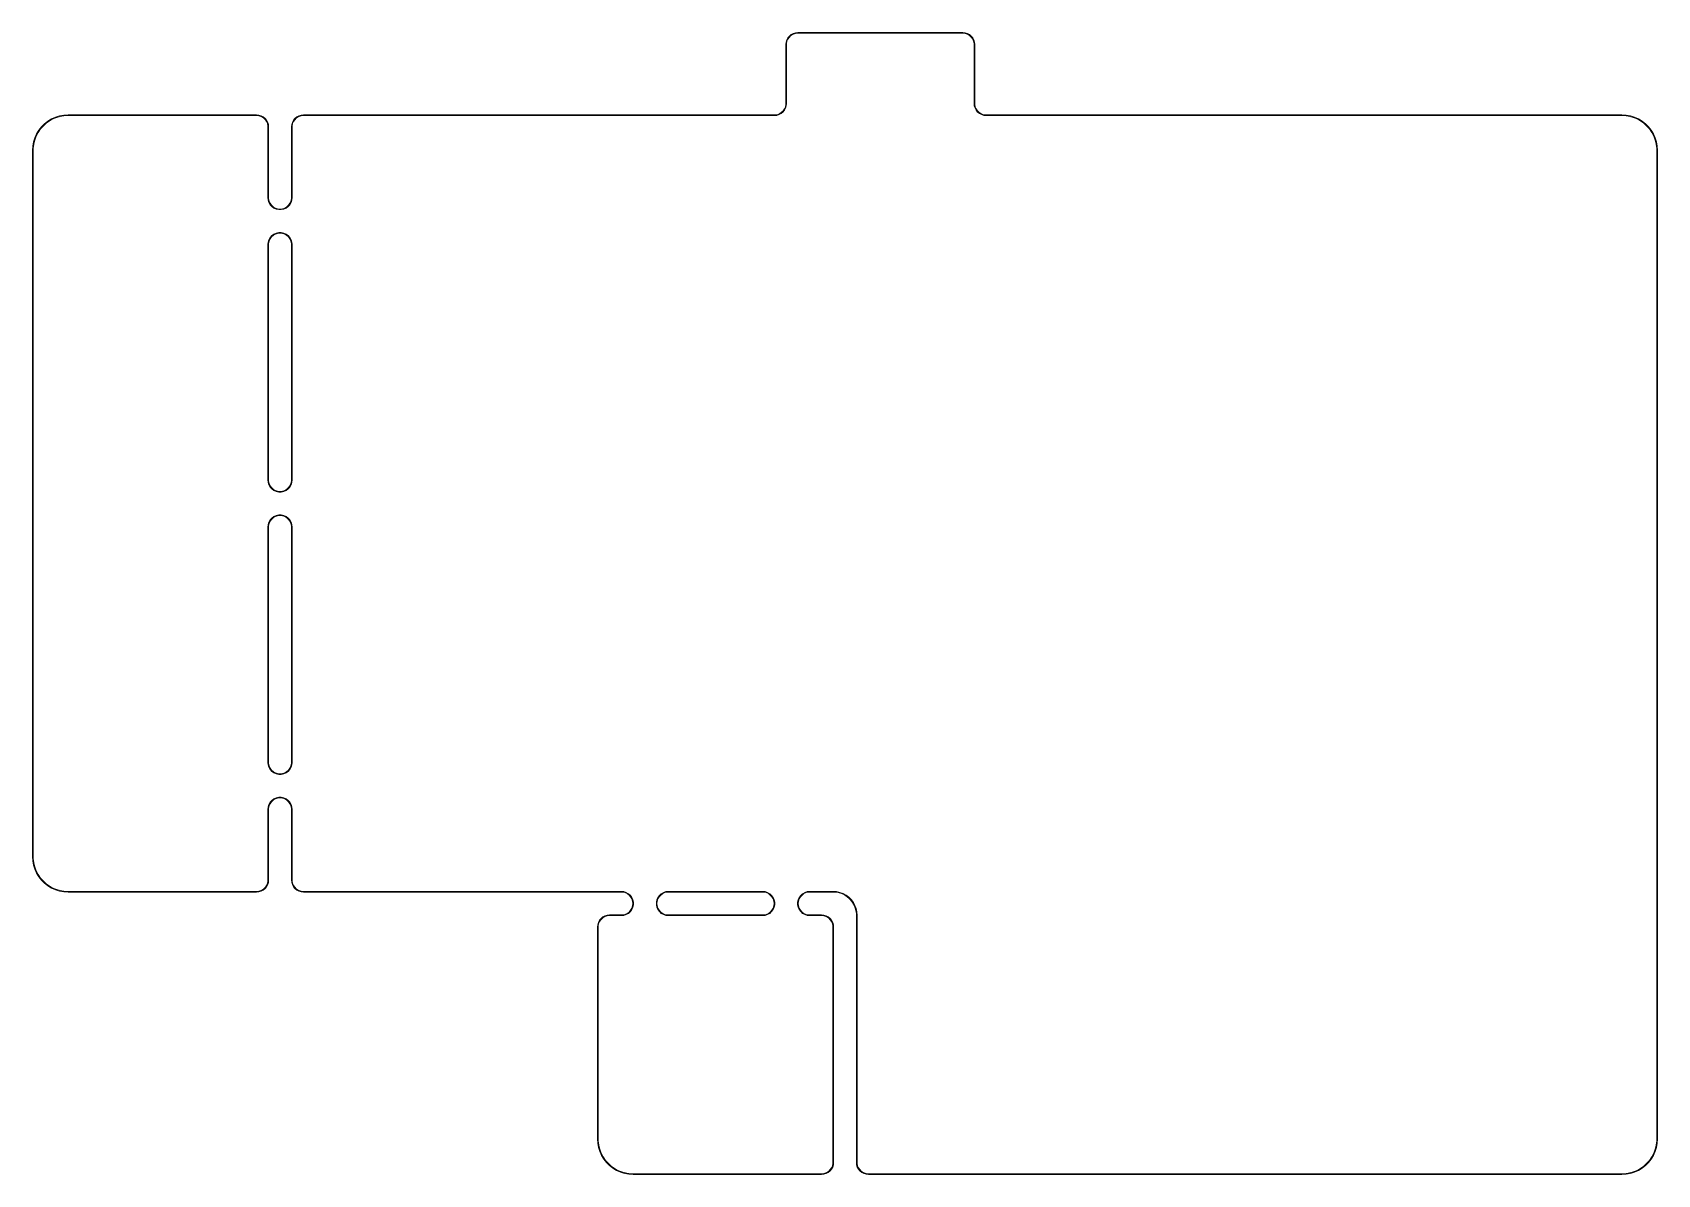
# Model space of a CAD drawing. Extents: x 57 to 281, y -176 to -99.
# Drawn here: x 57.1 to 166.7, y -176.2 to -99.2 of the extents above; entities that cross this region are included whole.
import ezdxf

# ---------------------------------------------------------------- set-up
doc = ezdxf.new("R2010")
doc.units = 0
doc.layers.add('pcb edge cut', color=3, linetype='CONTINUOUS', lineweight=5, true_color=0x00ff00)

msp = doc.modelspace()

# ---------------------------------------------------------------- linework, layer by layer
at = {"layer": 'pcb edge cut', "linetype": 'CONTINUOUS'}
for p, q in [((107.940732, -99.852773), (107.987325, -99.699185)), ((107.987325, -99.699185), (108.062987, -99.557639)), ((108.062494, -99.648371), (108.004544, -99.78827)), ((108.146626, -99.522466), (108.062494, -99.648371)), ((108.062987, -99.557639), (108.16481, -99.433573)), ((108.253704, -99.415395), (108.146626, -99.522466)), ((108.16481, -99.433573), (108.288881, -99.331758)), ((108.379614, -99.331271), (108.253704, -99.415395)), ((108.288881, -99.331758), (108.430433, -99.256105)), ((108.519516, -99.27333), (108.379614, -99.331271)), ((108.430433, -99.256105), (108.584024, -99.209522)), ((108.668035, -99.243796), (108.519516, -99.27333)), ((108.584024, -99.209522), (108.74325, -99.193849)), ((108.743748, -99.2438), (108.668035, -99.243796)), ((108.74325, -99.193849), (108.74375, -99.19375)), ((108.74375, -99.24375), (108.743748, -99.243749)), ((108.743748, -99.243749), (108.743748, -99.24375)), ((108.743748, -99.24375), (108.743748, -99.2438)), ((108.74375, -99.19375), (119.85625, -99.19375)), ((119.856248, -99.24375), (108.74375, -99.24375)), ((119.931961, -99.243754), (119.856248, -99.24375)), ((119.85625, -99.19375), (119.856251, -99.19375)), ((119.856251, -99.19375), (119.856252, -99.19375)), ((119.856252, -99.19375), (120.015974, -99.209491)), ((120.080474, -99.273304), (119.931961, -99.243754)), ((120.015974, -99.209491), (120.169558, -99.256088)), ((120.220369, -99.331258), (120.080474, -99.273304)), ((120.169558, -99.256088), (120.3111, -99.331752)), ((120.346271, -99.41539), (120.220369, -99.331258)), ((120.3111, -99.331752), (120.435162, -99.433575)), ((120.453341, -99.522467), (120.346271, -99.41539)), ((120.435162, -99.433575), (120.536976, -99.557643)), ((120.537465, -99.648374), (120.453341, -99.522467)), ((120.536976, -99.557643), (120.612631, -99.69919)), ((120.59541, -99.788273), (120.537465, -99.648374)), ((120.612631, -99.69919), (120.659219, -99.852776)), ((107.925, -100.0125), (107.940732, -99.852773)), ((107.925, -103.9812), (107.925, -100.0125)), ((107.975001, -99.936787), (107.975, -100.0125)), ((107.975, -100.0125), (107.975, -103.9812)), ((108.004544, -99.78827), (107.975001, -99.936787)), ((120.624951, -99.936788), (120.59541, -99.788273)), ((120.62495, -100.0125), (120.624951, -99.936788)), ((120.625, -100.0125), (120.62495, -100.0125)), ((120.625, -103.9812), (120.625, -100.0125)), ((120.659219, -99.852776), (120.6749, -100.012002)), ((120.6749, -100.012002), (120.675, -100.0125)), ((120.675, -100.0125), (120.675, -103.9812)), ((107.895447, -104.20548), (107.924996, -104.056963)), ((107.924996, -104.056963), (107.925, -103.981248)), ((107.925005, -103.981229), (107.925, -103.9812)), ((107.925, -103.981248), (107.925005, -103.981229)), ((107.975, -103.981252), (107.959259, -104.140978)), ((107.975, -103.9812), (107.974993, -103.981232)), ((107.974993, -103.981232), (107.975, -103.981252)), ((120.625006, -103.981232), (120.625, -103.9812)), ((120.625, -103.981252), (120.625006, -103.981232)), ((120.640741, -104.140978), (120.625, -103.981252)), ((120.675, -103.9812), (120.674994, -103.981229)), ((120.674994, -103.981229), (120.675, -103.981248)), ((120.675, -103.981248), (120.675004, -104.056963)), ((120.675004, -104.056963), (120.704553, -104.20548)), ((57.935611, -105.355146), (58.164344, -105.175945)), ((58.310045, -105.13613), (58.07545, -105.298059)), ((58.164344, -105.175945), (58.41301, -105.025621)), ((58.562447, -105.003658), (58.310045, -105.13613)), ((58.41301, -105.025621), (58.677982, -104.906367)), ((58.828977, -104.902577), (58.562447, -105.003658)), ((58.677982, -104.906367), (58.955397, -104.819921)), ((59.105748, -104.834359), (58.828977, -104.902577)), ((58.955397, -104.819921), (59.241209, -104.767544)), ((59.388723, -104.8), (59.105748, -104.834359)), ((59.241209, -104.767544), (59.53125, -104.75)), ((59.53125, -104.8), (59.388723, -104.8)), ((59.53125, -104.75), (72.23125, -104.75)), ((72.231248, -104.8), (59.53125, -104.8)), ((72.306963, -104.800004), (72.231248, -104.8)), ((72.23125, -104.75), (72.231251, -104.75)), ((72.231251, -104.75), (72.231252, -104.75)), ((72.231252, -104.75), (72.390978, -104.765741)), ((72.45548, -104.829553), (72.306963, -104.800004)), ((72.390978, -104.765741), (72.544565, -104.812337)), ((72.595379, -104.887507), (72.45548, -104.829553)), ((72.544565, -104.812337), (72.686112, -104.888)), ((72.721286, -104.971638), (72.595379, -104.887507)), ((72.686112, -104.888), (72.810179, -104.989821)), ((72.828362, -105.078714), (72.721286, -104.971638)), ((72.810179, -104.989821), (72.912, -105.113888)), ((72.912493, -105.204621), (72.828362, -105.078714)), ((72.912, -105.113888), (72.987663, -105.255435)), ((74.649837, -105.255435), (74.7255, -105.113888)), ((74.809138, -105.078714), (74.725007, -105.204621)), ((74.7255, -105.113888), (74.827321, -104.989821)), ((74.916214, -104.971638), (74.809138, -105.078714)), ((74.827321, -104.989821), (74.951388, -104.888)), ((75.042121, -104.887507), (74.916214, -104.971638)), ((74.951388, -104.888), (75.092935, -104.812337)), ((75.18202, -104.829553), (75.042121, -104.887507)), ((75.092935, -104.812337), (75.246522, -104.765741)), ((75.330537, -104.800004), (75.18202, -104.829553)), ((75.246522, -104.765741), (75.406248, -104.75)), ((75.406252, -104.8), (75.330537, -104.800004)), ((75.406248, -104.75), (75.40625, -104.75)), ((75.40625, -104.75), (107.1562, -104.75)), ((107.1562, -104.8), (75.406252, -104.8)), ((107.1562, -104.75), (107.156229, -104.750005)), ((107.156232, -104.799993), (107.1562, -104.8)), ((107.156229, -104.750005), (107.156248, -104.75)), ((107.156252, -104.8), (107.156232, -104.799993)), ((107.156248, -104.75), (107.231963, -104.749996)), ((107.315978, -104.784259), (107.156252, -104.8)), ((107.231963, -104.749996), (107.38048, -104.720447)), ((107.469565, -104.737663), (107.315978, -104.784259)), ((107.38048, -104.720447), (107.520379, -104.662493)), ((107.611112, -104.662), (107.469565, -104.737663)), ((107.520379, -104.662493), (107.646286, -104.578362)), ((107.735179, -104.560179), (107.611112, -104.662)), ((107.646286, -104.578362), (107.753362, -104.471286)), ((107.837, -104.436112), (107.735179, -104.560179)), ((107.753362, -104.471286), (107.837493, -104.345379)), ((107.912663, -104.294565), (107.837, -104.436112)), ((107.837493, -104.345379), (107.895447, -104.20548)), ((107.959259, -104.140978), (107.912663, -104.294565)), ((120.687337, -104.294565), (120.640741, -104.140978)), ((120.763, -104.436112), (120.687337, -104.294565)), ((120.704553, -104.20548), (120.762507, -104.345379)), ((120.762507, -104.345379), (120.846638, -104.471286)), ((120.864821, -104.560179), (120.763, -104.436112)), ((120.846638, -104.471286), (120.953714, -104.578362)), ((120.988888, -104.662), (120.864821, -104.560179)), ((120.953714, -104.578362), (121.079621, -104.662493)), ((121.130435, -104.737663), (120.988888, -104.662)), ((121.079621, -104.662493), (121.21952, -104.720447)), ((121.284022, -104.784259), (121.130435, -104.737663)), ((121.21952, -104.720447), (121.368037, -104.749996)), ((121.443748, -104.8), (121.284022, -104.784259)), ((121.368037, -104.749996), (121.443744, -104.749999)), ((121.443744, -104.749999), (121.44375, -104.749999)), ((121.443751, -104.799999), (121.443748, -104.8)), ((121.44375, -104.749999), (164.30625, -104.75)), ((164.306248, -104.799999), (121.443751, -104.799999)), ((164.306249, -104.8), (164.306248, -104.799999)), ((164.448776, -104.800003), (164.306249, -104.8)), ((164.30625, -104.75), (164.306251, -104.75)), ((164.306251, -104.75), (164.59629, -104.76755)), ((164.731749, -104.834367), (164.448776, -104.800003)), ((164.59629, -104.76755), (164.882099, -104.819931)), ((165.008517, -104.902588), (164.731749, -104.834367)), ((164.882099, -104.819931), (165.159511, -104.90638)), ((165.275044, -105.003672), (165.008517, -104.902588)), ((165.159511, -104.90638), (165.424481, -105.025636)), ((165.527444, -105.136145), (165.275044, -105.003672)), ((165.424481, -105.025636), (165.673144, -105.175961)), ((165.762037, -105.298074), (165.527444, -105.136145)), ((165.673144, -105.175961), (165.901875, -105.355161)), ((57.378658, -106.187447), (57.277577, -106.453977)), ((57.281367, -106.302982), (57.400621, -106.03801)), ((57.51113, -105.935045), (57.378658, -106.187447)), ((57.400621, -106.03801), (57.550945, -105.789344)), ((57.673059, -105.70045), (57.51113, -105.935045)), ((57.550945, -105.789344), (57.730146, -105.560611)), ((57.862084, -105.487084), (57.673059, -105.70045)), ((57.730146, -105.560611), (57.935611, -105.355146)), ((58.07545, -105.298059), (57.862084, -105.487084)), ((72.970447, -105.34452), (72.912493, -105.204621)), ((72.999996, -105.493037), (72.970447, -105.34452)), ((72.987663, -105.255435), (73.034259, -105.409022)), ((73, -105.568748), (72.999996, -105.493037)), ((73, -105.56875), (73, -105.568748)), ((73, -110.33125), (73, -105.56875)), ((73.034259, -105.409022), (73.05, -105.568748)), ((73.05, -105.568748), (73.05, -105.56875)), ((73.05, -105.56875), (73.05, -110.33125)), ((74.5875, -105.568748), (74.603241, -105.409022)), ((74.5875, -105.56875), (74.5875, -105.568748)), ((74.5875, -110.33125), (74.5875, -105.56875)), ((74.603241, -105.409022), (74.649837, -105.255435)), ((74.637504, -105.493037), (74.6375, -105.568748)), ((74.6375, -105.568748), (74.6375, -105.56875)), ((74.6375, -105.56875), (74.6375, -110.33125)), ((74.667053, -105.34452), (74.637504, -105.493037)), ((74.725007, -105.204621), (74.667053, -105.34452)), ((165.975401, -105.487099), (165.762037, -105.298074)), ((165.901875, -105.355161), (166.107339, -105.560625)), ((166.164426, -105.700463), (165.975401, -105.487099)), ((166.107339, -105.560625), (166.286539, -105.789356)), ((166.326355, -105.935056), (166.164426, -105.700463)), ((166.286539, -105.789356), (166.436864, -106.038019)), ((166.458828, -106.187456), (166.326355, -105.935056)), ((166.436864, -106.038019), (166.55612, -106.302989)), ((166.559912, -106.453983), (166.458828, -106.187456)), ((57.125, -107.156249), (57.142544, -106.866209)), ((57.125, -107.15625), (57.125, -107.156249)), ((57.125, -154.78125), (57.125, -107.15625)), ((57.142544, -106.866209), (57.194921, -106.580397)), ((57.209359, -106.730748), (57.175, -107.013723)), ((57.175, -107.013723), (57.175, -107.156249)), ((57.175, -107.156249), (57.175, -107.15625)), ((57.175, -107.15625), (57.175, -154.781249)), ((57.194921, -106.580397), (57.281367, -106.302982)), ((57.277577, -106.453977), (57.209359, -106.730748)), ((166.55612, -106.302989), (166.642569, -106.580401)), ((166.628133, -106.730751), (166.559912, -106.453983)), ((166.662497, -107.013724), (166.628133, -106.730751)), ((166.642569, -106.580401), (166.69495, -106.86621)), ((166.6625, -107.156249), (166.662497, -107.013724)), ((166.6625, -107.15625), (166.6625, -107.156249)), ((166.6625, -173.831249), (166.6625, -107.15625)), ((166.69495, -106.86621), (166.7125, -107.156249)), ((166.7125, -107.156249), (166.7125, -107.15625)), ((166.7125, -107.15625), (166.7125, -173.83125)), ((73.017892, -110.501478), (73, -110.33125)), ((73.070785, -110.664266), (73.017892, -110.501478)), ((73.05, -110.33125), (73.05, -110.412049)), ((73.05, -110.412049), (73.083599, -110.570115)), ((73.156367, -110.812499), (73.070785, -110.664266)), ((73.083599, -110.570115), (73.149326, -110.717742)), ((74.566715, -110.664266), (74.481133, -110.812499)), ((74.488174, -110.717742), (74.553901, -110.570115)), ((74.553901, -110.570115), (74.5875, -110.412049)), ((74.619608, -110.501478), (74.566715, -110.664266)), ((74.5875, -110.412049), (74.5875, -110.33125)), ((74.6375, -110.33125), (74.619608, -110.501478)), ((73.149326, -110.717742), (73.244311, -110.848477)), ((73.270899, -110.9397), (73.156367, -110.812499)), ((73.244311, -110.848477), (73.364401, -110.956607)), ((73.409375, -111.040308), (73.270899, -110.9397)), ((73.364401, -110.956607), (73.504349, -111.037406)), ((73.565742, -111.109928), (73.409375, -111.040308)), ((73.504349, -111.037406), (73.658038, -111.087342)), ((73.733167, -111.145515), (73.565742, -111.109928)), ((73.658038, -111.087342), (73.81875, -111.104234)), ((73.904333, -111.145515), (73.733167, -111.145515)), ((73.81875, -111.104234), (73.979462, -111.087342)), ((74.071758, -111.109928), (73.904333, -111.145515)), ((73.979462, -111.087342), (74.133151, -111.037406)), ((74.228125, -111.040308), (74.071758, -111.109928)), ((74.133151, -111.037406), (74.273099, -110.956607)), ((74.366601, -110.9397), (74.228125, -111.040308)), ((74.273099, -110.956607), (74.393189, -110.848477)), ((74.481133, -110.812499), (74.366601, -110.9397)), ((74.393189, -110.848477), (74.488174, -110.717742)), ((73.270899, -112.8978), (73.409375, -112.797192)), ((73.504349, -112.800094), (73.364401, -112.880893)), ((73.409375, -112.797192), (73.565742, -112.727572)), ((73.658038, -112.750158), (73.504349, -112.800094)), ((73.565742, -112.727572), (73.733167, -112.691985)), ((73.81875, -112.733266), (73.658038, -112.750158)), ((73.733167, -112.691985), (73.904333, -112.691985)), ((73.979462, -112.750158), (73.81875, -112.733266)), ((73.904333, -112.691985), (74.071758, -112.727572)), ((74.133151, -112.800094), (73.979462, -112.750158)), ((74.071758, -112.727572), (74.228125, -112.797192)), ((74.273099, -112.880893), (74.133151, -112.800094)), ((74.228125, -112.797192), (74.366601, -112.8978)), ((73, -113.50625), (73.017892, -113.336022)), ((73, -129.38125), (73, -113.50625)), ((73.017892, -113.336022), (73.070785, -113.173234)), ((73.083599, -113.267385), (73.05, -113.425451)), ((73.05, -113.425451), (73.05, -113.50625)), ((73.05, -113.50625), (73.05, -129.38125)), ((73.070785, -113.173234), (73.156367, -113.025001)), ((73.149326, -113.119758), (73.083599, -113.267385)), ((73.244311, -112.989023), (73.149326, -113.119758)), ((73.156367, -113.025001), (73.270899, -112.8978)), ((73.364401, -112.880893), (73.244311, -112.989023)), ((74.393189, -112.989023), (74.273099, -112.880893)), ((74.366601, -112.8978), (74.481133, -113.025001)), ((74.488174, -113.119758), (74.393189, -112.989023)), ((74.481133, -113.025001), (74.566715, -113.173234)), ((74.553901, -113.267385), (74.488174, -113.119758)), ((74.5875, -113.425451), (74.553901, -113.267385)), ((74.566715, -113.173234), (74.619608, -113.336022)), ((74.5875, -113.50625), (74.5875, -113.425451)), ((74.5875, -129.38125), (74.5875, -113.50625)), ((74.619608, -113.336022), (74.6375, -113.50625)), ((74.6375, -113.50625), (74.6375, -129.38125)), ((73.017892, -129.551478), (73, -129.38125)), ((73.070785, -129.714266), (73.017892, -129.551478)), ((73.05, -129.38125), (73.05, -129.462049)), ((73.05, -129.462049), (73.083599, -129.620115)), ((73.156367, -129.862499), (73.070785, -129.714266)), ((73.083599, -129.620115), (73.149326, -129.767742)), ((73.149326, -129.767742), (73.244311, -129.898477)), ((73.270899, -129.9897), (73.156367, -129.862499)), ((73.244311, -129.898477), (73.364401, -130.006607)), ((73.409375, -130.090308), (73.270899, -129.9897)), ((73.364401, -130.006607), (73.504349, -130.087406)), ((73.565742, -130.159928), (73.409375, -130.090308)), ((73.504349, -130.087406), (73.658038, -130.137342)), ((73.733167, -130.195515), (73.565742, -130.159928)), ((73.658038, -130.137342), (73.81875, -130.154234)), ((73.904333, -130.195515), (73.733167, -130.195515)), ((73.81875, -130.154234), (73.979462, -130.137342)), ((74.071758, -130.159928), (73.904333, -130.195515)), ((73.979462, -130.137342), (74.133151, -130.087406)), ((74.228125, -130.090308), (74.071758, -130.159928)), ((74.133151, -130.087406), (74.273099, -130.006607)), ((74.366601, -129.9897), (74.228125, -130.090308)), ((74.273099, -130.006607), (74.393189, -129.898477)), ((74.481133, -129.862499), (74.366601, -129.9897)), ((74.393189, -129.898477), (74.488174, -129.767742)), ((74.566715, -129.714266), (74.481133, -129.862499)), ((74.488174, -129.767742), (74.553901, -129.620115)), ((74.553901, -129.620115), (74.5875, -129.462049)), ((74.619608, -129.551478), (74.566715, -129.714266)), ((74.5875, -129.462049), (74.5875, -129.38125)), ((74.6375, -129.38125), (74.619608, -129.551478)), ((73, -132.55625), (73.017892, -132.386022)), ((73, -148.43125), (73, -132.55625)), ((73.017892, -132.386022), (73.070785, -132.223234)), ((73.083599, -132.317385), (73.05, -132.475451)), ((73.05, -132.475451), (73.05, -132.55625)), ((73.05, -132.55625), (73.05, -148.43125)), ((73.070785, -132.223234), (73.156367, -132.075001)), ((73.149326, -132.169758), (73.083599, -132.317385)), ((73.244311, -132.039023), (73.149326, -132.169758)), ((73.156367, -132.075001), (73.270899, -131.9478)), ((73.364401, -131.930893), (73.244311, -132.039023)), ((73.270899, -131.9478), (73.409375, -131.847192)), ((73.504349, -131.850094), (73.364401, -131.930893)), ((73.409375, -131.847192), (73.565742, -131.777572)), ((73.658038, -131.800158), (73.504349, -131.850094)), ((73.565742, -131.777572), (73.733167, -131.741985)), ((73.81875, -131.783266), (73.658038, -131.800158)), ((73.733167, -131.741985), (73.904333, -131.741985)), ((73.979462, -131.800158), (73.81875, -131.783266)), ((73.904333, -131.741985), (74.071758, -131.777572)), ((74.133151, -131.850094), (73.979462, -131.800158)), ((74.071758, -131.777572), (74.228125, -131.847192)), ((74.273099, -131.930893), (74.133151, -131.850094)), ((74.228125, -131.847192), (74.366601, -131.9478)), ((74.393189, -132.039023), (74.273099, -131.930893)), ((74.366601, -131.9478), (74.481133, -132.075001)), ((74.488174, -132.169758), (74.393189, -132.039023)), ((74.481133, -132.075001), (74.566715, -132.223234)), ((74.553901, -132.317385), (74.488174, -132.169758)), ((74.5875, -132.475451), (74.553901, -132.317385)), ((74.566715, -132.223234), (74.619608, -132.386022)), ((74.5875, -132.55625), (74.5875, -132.475451)), ((74.5875, -148.43125), (74.5875, -132.55625)), ((74.619608, -132.386022), (74.6375, -132.55625)), ((74.6375, -132.55625), (74.6375, -148.43125)), ((73.017892, -148.601478), (73, -148.43125)), ((73.070785, -148.764266), (73.017892, -148.601478)), ((73.05, -148.43125), (73.05, -148.512049)), ((73.05, -148.512049), (73.083599, -148.670115)), ((73.156367, -148.912499), (73.070785, -148.764266)), ((73.083599, -148.670115), (73.149326, -148.817742)), ((73.149326, -148.817742), (73.244311, -148.948477)), ((73.270899, -149.0397), (73.156367, -148.912499)), ((73.244311, -148.948477), (73.364401, -149.056607)), ((74.273099, -149.056607), (74.393189, -148.948477)), ((74.481133, -148.912499), (74.366601, -149.0397)), ((74.393189, -148.948477), (74.488174, -148.817742)), ((74.566715, -148.764266), (74.481133, -148.912499)), ((74.488174, -148.817742), (74.553901, -148.670115)), ((74.553901, -148.670115), (74.5875, -148.512049)), ((74.619608, -148.601478), (74.566715, -148.764266)), ((74.5875, -148.512049), (74.5875, -148.43125)), ((74.6375, -148.43125), (74.619608, -148.601478)), ((73.409375, -149.140308), (73.270899, -149.0397)), ((73.364401, -149.056607), (73.504349, -149.137406)), ((73.565742, -149.209928), (73.409375, -149.140308)), ((73.504349, -149.137406), (73.658038, -149.187342)), ((73.733167, -149.245515), (73.565742, -149.209928)), ((73.658038, -149.187342), (73.81875, -149.204234)), ((73.904333, -149.245515), (73.733167, -149.245515)), ((73.81875, -149.204234), (73.979462, -149.187342)), ((74.071758, -149.209928), (73.904333, -149.245515)), ((73.979462, -149.187342), (74.133151, -149.137406)), ((74.228125, -149.140308), (74.071758, -149.209928)), ((74.133151, -149.137406), (74.273099, -149.056607)), ((74.366601, -149.0397), (74.228125, -149.140308)), ((73.070785, -151.273234), (73.156367, -151.125001)), ((73.149326, -151.219758), (73.083599, -151.367385)), ((73.244311, -151.089023), (73.149326, -151.219758)), ((73.156367, -151.125001), (73.270899, -150.9978)), ((73.364401, -150.980893), (73.244311, -151.089023)), ((73.270899, -150.9978), (73.409375, -150.897192)), ((73.504349, -150.900094), (73.364401, -150.980893)), ((73.409375, -150.897192), (73.565742, -150.827572)), ((73.658038, -150.850158), (73.504349, -150.900094)), ((73.565742, -150.827572), (73.733167, -150.791985)), ((73.81875, -150.833266), (73.658038, -150.850158)), ((73.733167, -150.791985), (73.904333, -150.791985)), ((73.979462, -150.850158), (73.81875, -150.833266)), ((73.904333, -150.791985), (74.071758, -150.827572)), ((74.133151, -150.900094), (73.979462, -150.850158)), ((74.071758, -150.827572), (74.228125, -150.897192)), ((74.273099, -150.980893), (74.133151, -150.900094)), ((74.228125, -150.897192), (74.366601, -150.9978)), ((74.393189, -151.089023), (74.273099, -150.980893)), ((74.366601, -150.9978), (74.481133, -151.125001)), ((74.488174, -151.219758), (74.393189, -151.089023)), ((74.481133, -151.125001), (74.566715, -151.273234)), ((74.553901, -151.367385), (74.488174, -151.219758)), ((73, -151.60625), (73.017892, -151.436022)), ((73, -156.368748), (73, -151.60625)), ((73.017892, -151.436022), (73.070785, -151.273234)), ((73.083599, -151.367385), (73.05, -151.525451)), ((73.05, -151.525451), (73.05, -151.60625)), ((73.05, -151.60625), (73.05, -156.36875)), ((74.5875, -151.525451), (74.553901, -151.367385)), ((74.566715, -151.273234), (74.619608, -151.436022)), ((74.5875, -151.60625), (74.5875, -151.525451)), ((74.5875, -156.36875), (74.5875, -151.60625)), ((74.619608, -151.436022), (74.6375, -151.60625)), ((74.6375, -151.60625), (74.6375, -156.368748)), ((57.125, -154.781251), (57.125, -154.78125)), ((57.14255, -155.07129), (57.125, -154.781251)), ((57.194931, -155.357099), (57.14255, -155.07129)), ((57.175, -154.781249), (57.175003, -154.923776)), ((57.175003, -154.923776), (57.209367, -155.206749)), ((57.28138, -155.634511), (57.194931, -155.357099)), ((57.209367, -155.206749), (57.277588, -155.483517)), ((57.277588, -155.483517), (57.378672, -155.750044)), ((57.400636, -155.899481), (57.28138, -155.634511)), ((57.378672, -155.750044), (57.511145, -156.002444)), ((57.550961, -156.148144), (57.400636, -155.899481)), ((57.511145, -156.002444), (57.673074, -156.237037)), ((57.730161, -156.376875), (57.550961, -156.148144)), ((57.673074, -156.237037), (57.862099, -156.450401)), ((57.935625, -156.582339), (57.730161, -156.376875)), ((57.862099, -156.450401), (58.075463, -156.639426)), ((58.164356, -156.761539), (57.935625, -156.582339)), ((58.075463, -156.639426), (58.310056, -156.801355)), ((72.987663, -156.682065), (72.912, -156.823612)), ((72.912493, -156.732879), (72.970447, -156.59298)), ((72.970447, -156.59298), (72.999996, -156.444463)), ((73.034259, -156.528478), (72.987663, -156.682065)), ((72.999996, -156.444463), (73, -156.368748)), ((73.05, -156.368752), (73.034259, -156.528478)), ((73.05, -156.36875), (73.049999, -156.368751)), ((73.049999, -156.368751), (73.05, -156.368752)), ((74.5875, -156.368751), (74.5875, -156.36875)), ((74.5875, -156.368752), (74.5875, -156.368751)), ((74.603241, -156.528478), (74.5875, -156.368752)), ((74.649837, -156.682065), (74.603241, -156.528478)), ((74.6375, -156.368748), (74.637504, -156.444463)), ((74.637504, -156.444463), (74.667053, -156.59298)), ((74.7255, -156.823612), (74.649837, -156.682065)), ((74.667053, -156.59298), (74.725007, -156.732879)), ((58.413019, -156.911864), (58.164356, -156.761539)), ((58.310056, -156.801355), (58.562456, -156.933828)), ((58.677989, -157.03112), (58.413019, -156.911864)), ((58.562456, -156.933828), (58.828983, -157.034912)), ((58.955401, -157.117569), (58.677989, -157.03112)), ((58.828983, -157.034912), (59.105751, -157.103133)), ((59.24121, -157.16995), (58.955401, -157.117569)), ((59.105751, -157.103133), (59.388724, -157.137497)), ((59.531249, -157.1875), (59.24121, -157.16995)), ((59.388724, -157.137497), (59.531251, -157.1375)), ((59.53125, -157.1875), (59.531249, -157.187499)), ((59.531249, -157.187499), (59.531249, -157.1875)), ((72.23125, -157.1875), (59.53125, -157.1875)), ((59.531251, -157.1375), (72.231248, -157.1375)), ((72.231248, -157.1375), (72.306963, -157.137496)), ((72.231251, -157.187499), (72.23125, -157.1875)), ((72.231252, -157.1875), (72.231251, -157.187499)), ((72.390978, -157.171759), (72.231252, -157.1875)), ((72.306963, -157.137496), (72.45548, -157.107947)), ((72.544565, -157.125163), (72.390978, -157.171759)), ((72.45548, -157.107947), (72.595379, -157.049993)), ((72.686112, -157.0495), (72.544565, -157.125163)), ((72.595379, -157.049993), (72.721286, -156.965862)), ((72.810179, -156.947679), (72.686112, -157.0495)), ((72.721286, -156.965862), (72.828362, -156.858786)), ((72.912, -156.823612), (72.810179, -156.947679)), ((72.828362, -156.858786), (72.912493, -156.732879)), ((74.725007, -156.732879), (74.809138, -156.858786)), ((74.827321, -156.947679), (74.7255, -156.823612)), ((74.809138, -156.858786), (74.916214, -156.965862)), ((74.951388, -157.0495), (74.827321, -156.947679)), ((74.916214, -156.965862), (75.042121, -157.049993)), ((75.092935, -157.125163), (74.951388, -157.0495)), ((75.042121, -157.049993), (75.18202, -157.107947)), ((75.246522, -157.171759), (75.092935, -157.125163)), ((75.18202, -157.107947), (75.330537, -157.137496)), ((75.406248, -157.1875), (75.246522, -157.171759)), ((75.330537, -157.137496), (75.406252, -157.1375)), ((75.40625, -157.1875), (75.406248, -157.187499)), ((75.406248, -157.187499), (75.406248, -157.1875)), ((96.8375, -157.1875), (75.40625, -157.1875)), ((75.406252, -157.1375), (96.8375, -157.1375)), ((96.8375, -157.1375), (97.007738, -157.155393)), ((96.918304, -157.1875), (96.8375, -157.1875)), ((97.076381, -157.2211), (96.918304, -157.1875)), ((97.007738, -157.155393), (97.170536, -157.208289)), ((97.224018, -157.286832), (97.076381, -157.2211)), ((97.170536, -157.208289), (97.318779, -157.293877)), ((97.354761, -157.381823), (97.224018, -157.286832)), ((97.318779, -157.293877), (97.445987, -157.408416)), ((97.462898, -157.501921), (97.354761, -157.381823)), ((97.445987, -157.408416), (97.546602, -157.5469)), ((97.543703, -157.641878), (97.462898, -157.501921)), ((97.593642, -157.795577), (97.543703, -157.641878)), ((97.546602, -157.5469), (97.616225, -157.703277)), ((97.610535, -157.9563), (97.593642, -157.795577)), ((97.616225, -157.703277), (97.651815, -157.870712)), ((99.198285, -157.870723), (99.23387, -157.703308)), ((99.23387, -157.703308), (99.303485, -157.54695)), ((99.256456, -157.795598), (99.239566, -157.9563)), ((99.30639, -157.641919), (99.256456, -157.795598)), ((99.303485, -157.54695), (99.404087, -157.408483)), ((99.387183, -157.501981), (99.30639, -157.641919)), ((99.495306, -157.381898), (99.387183, -157.501981)), ((99.404087, -157.408483), (99.53128, -157.293958)), ((99.626033, -157.28692), (99.495306, -157.381898)), ((99.53128, -157.293958), (99.679505, -157.20838)), ((99.77365, -157.221196), (99.626033, -157.28692)), ((99.679505, -157.20838), (99.842283, -157.155491)), ((99.931706, -157.1876), (99.77365, -157.221196)), ((99.842283, -157.155491), (100.011433, -157.137712)), ((100.0125, -157.1876), (99.931706, -157.1876)), ((100.011433, -157.137712), (100.0125, -157.1375)), ((100.0125, -157.1375), (106.3625, -157.1375)), ((100.0125, -157.1875), (100.0125, -157.1876)), ((106.3625, -157.1875), (100.0125, -157.1875)), ((106.3625, -157.1375), (106.532738, -157.155393)), ((106.443304, -157.1875), (106.3625, -157.1875)), ((106.601381, -157.2211), (106.443304, -157.1875)), ((106.532738, -157.155393), (106.695536, -157.208289)), ((106.749018, -157.286832), (106.601381, -157.2211)), ((106.695536, -157.208289), (106.843779, -157.293877)), ((106.879761, -157.381823), (106.749018, -157.286832)), ((106.843779, -157.293877), (106.970987, -157.408416)), ((106.987898, -157.501921), (106.879761, -157.381823)), ((106.970987, -157.408416), (107.071602, -157.5469)), ((107.068703, -157.641878), (106.987898, -157.501921)), ((107.118642, -157.795577), (107.068703, -157.641878)), ((107.071602, -157.5469), (107.141225, -157.703277)), ((107.135535, -157.9563), (107.118642, -157.795577)), ((107.141225, -157.703277), (107.176815, -157.870712)), ((108.723285, -157.870723), (108.75887, -157.703308)), ((108.75887, -157.703308), (108.828485, -157.54695)), ((108.781456, -157.795598), (108.764566, -157.9563)), ((108.83139, -157.641919), (108.781456, -157.795598)), ((108.828485, -157.54695), (108.929087, -157.408483)), ((108.912183, -157.501981), (108.83139, -157.641919)), ((109.020306, -157.381898), (108.912183, -157.501981)), ((108.929087, -157.408483), (109.05628, -157.293958)), ((109.151033, -157.28692), (109.020306, -157.381898)), ((109.05628, -157.293958), (109.204505, -157.20838)), ((109.29865, -157.221196), (109.151033, -157.28692)), ((109.204505, -157.20838), (109.367283, -157.155491)), ((109.456706, -157.1876), (109.29865, -157.221196)), ((109.367283, -157.155491), (109.536433, -157.137712)), ((109.5375, -157.1876), (109.456706, -157.1876)), ((109.536433, -157.137712), (109.5375, -157.1375)), ((109.5375, -157.1375), (111.125, -157.1375)), ((111.125, -157.1875), (109.5375, -157.1875)), ((109.5375, -157.1875), (109.5375, -157.1876)), ((111.125, -157.1375), (111.354483, -157.153913)), ((111.236752, -157.1875), (111.125, -157.1875)), ((111.457982, -157.219308), (111.236752, -157.1875)), ((111.354483, -157.153913), (111.579294, -157.202818)), ((111.672432, -157.282277), (111.457982, -157.219308)), ((111.579294, -157.202818), (111.794857, -157.283218)), ((111.875739, -157.375124), (111.672432, -157.282277)), ((111.794857, -157.283218), (111.996783, -157.393479)), ((112.063763, -157.495959), (111.875739, -157.375124)), ((111.996783, -157.393479), (112.180963, -157.531354)), ((112.232676, -157.642324), (112.063763, -157.495959)), ((112.180963, -157.531354), (112.343646, -157.694037)), ((112.379041, -157.811237), (112.232676, -157.642324)), ((112.343646, -157.694037), (112.481521, -157.878217)), ((95.464821, -158.964821), (95.588888, -158.863)), ((95.679621, -158.862507), (95.553714, -158.946638)), ((95.588888, -158.863), (95.730435, -158.787337)), ((95.81952, -158.804553), (95.679621, -158.862507)), ((95.730435, -158.787337), (95.884022, -158.740741)), ((95.968037, -158.775004), (95.81952, -158.804553)), ((95.884022, -158.740741), (96.043748, -158.725)), ((96.043752, -158.775), (95.968037, -158.775004)), ((96.043748, -158.725), (96.04375, -158.725)), ((96.04375, -158.725), (96.8375, -158.725)), ((96.8375, -158.775), (96.043752, -158.775)), ((96.8375, -158.725), (96.838003, -158.7251)), ((97.007738, -158.757207), (96.8375, -158.7751)), ((96.8375, -158.7751), (96.8375, -158.775)), ((96.838003, -158.7251), (96.918304, -158.7251)), ((96.918304, -158.7251), (97.076381, -158.6915)), ((97.170536, -158.704311), (97.007738, -158.757207)), ((97.076381, -158.6915), (97.224018, -158.625768)), ((97.318779, -158.618723), (97.170536, -158.704311)), ((97.224018, -158.625768), (97.354761, -158.530777)), ((97.445987, -158.504184), (97.318779, -158.618723)), ((97.354761, -158.530777), (97.462898, -158.410679)), ((97.546602, -158.3657), (97.445987, -158.504184)), ((97.462898, -158.410679), (97.543703, -158.270722)), ((97.543703, -158.270722), (97.593642, -158.117023)), ((97.616225, -158.209323), (97.546602, -158.3657)), ((97.593642, -158.117023), (97.610535, -157.9563)), ((97.651815, -158.041888), (97.616225, -158.209323)), ((97.651815, -157.870712), (97.651815, -158.041888)), ((99.198285, -158.041877), (99.198285, -157.870723)), ((99.23387, -158.209292), (99.198285, -158.041877)), ((99.303485, -158.36565), (99.23387, -158.209292)), ((99.239566, -157.9563), (99.256456, -158.117002)), ((99.256456, -158.117002), (99.30639, -158.270681)), ((99.404087, -158.504117), (99.303485, -158.36565)), ((99.30639, -158.270681), (99.387183, -158.410619)), ((99.387183, -158.410619), (99.495306, -158.530702)), ((99.53128, -158.618642), (99.404087, -158.504117)), ((99.495306, -158.530702), (99.626033, -158.62568)), ((99.679505, -158.70422), (99.53128, -158.618642)), ((99.626033, -158.62568), (99.77365, -158.691404)), ((99.842283, -158.757109), (99.679505, -158.70422)), ((99.77365, -158.691404), (99.931706, -158.725)), ((100.0125, -158.775), (99.842283, -158.757109)), ((99.931706, -158.725), (100.0125, -158.725)), ((100.0125, -158.725), (106.3625, -158.725)), ((106.3625, -158.775), (100.0125, -158.775)), ((106.3625, -158.725), (106.363003, -158.7251)), ((106.532738, -158.757207), (106.3625, -158.7751)), ((106.3625, -158.7751), (106.3625, -158.775)), ((106.363003, -158.7251), (106.443304, -158.7251)), ((106.443304, -158.7251), (106.601381, -158.6915)), ((106.695536, -158.704311), (106.532738, -158.757207)), ((106.601381, -158.6915), (106.749018, -158.625768)), ((106.843779, -158.618723), (106.695536, -158.704311)), ((106.749018, -158.625768), (106.879761, -158.530777)), ((106.970987, -158.504184), (106.843779, -158.618723)), ((106.879761, -158.530777), (106.987898, -158.410679)), ((107.071602, -158.3657), (106.970987, -158.504184)), ((106.987898, -158.410679), (107.068703, -158.270722)), ((107.068703, -158.270722), (107.118642, -158.117023)), ((107.141225, -158.209323), (107.071602, -158.3657)), ((107.118642, -158.117023), (107.135535, -157.9563)), ((107.176815, -158.041888), (107.141225, -158.209323)), ((107.176815, -157.870712), (107.176815, -158.041888)), ((108.723285, -158.041877), (108.723285, -157.870723)), ((108.75887, -158.209292), (108.723285, -158.041877)), ((108.828485, -158.36565), (108.75887, -158.209292)), ((108.764566, -157.9563), (108.781456, -158.117002)), ((108.781456, -158.117002), (108.83139, -158.270681)), ((108.929087, -158.504117), (108.828485, -158.36565)), ((108.83139, -158.270681), (108.912183, -158.410619)), ((108.912183, -158.410619), (109.020306, -158.530702)), ((109.05628, -158.618642), (108.929087, -158.504117)), ((109.020306, -158.530702), (109.151033, -158.62568)), ((109.204505, -158.70422), (109.05628, -158.618642)), ((109.151033, -158.62568), (109.29865, -158.691404)), ((109.367283, -158.757109), (109.204505, -158.70422)), ((109.29865, -158.691404), (109.456706, -158.725)), ((109.5375, -158.775), (109.367283, -158.757109)), ((109.456706, -158.725), (109.5375, -158.725)), ((109.5375, -158.725), (110.33125, -158.725)), ((110.331248, -158.775), (109.5375, -158.775)), ((110.406963, -158.775004), (110.331248, -158.775)), ((110.33125, -158.725), (110.331251, -158.725)), ((110.331251, -158.725), (110.331252, -158.725)), ((110.331252, -158.725), (110.490978, -158.740741)), ((110.55548, -158.804553), (110.406963, -158.775004)), ((110.490978, -158.740741), (110.644565, -158.787337)), ((110.695379, -158.862507), (110.55548, -158.804553)), ((110.644565, -158.787337), (110.786112, -158.863)), ((110.821286, -158.946638), (110.695379, -158.862507)), ((110.786112, -158.863), (110.910179, -158.964821)), ((112.499876, -157.999261), (112.379041, -157.811237)), ((112.481521, -157.878217), (112.591782, -158.080143)), ((112.592723, -158.202568), (112.499876, -157.999261)), ((112.591782, -158.080143), (112.672182, -158.295706)), ((112.655692, -158.417018), (112.592723, -158.202568)), ((112.6875, -158.638248), (112.655692, -158.417018)), ((112.672182, -158.295706), (112.721087, -158.520517)), ((112.6875, -158.749998), (112.6875, -158.638248)), ((112.6875, -158.75), (112.6875, -158.749998)), ((112.6875, -175.41875), (112.6875, -158.75)), ((112.721087, -158.520517), (112.7375, -158.749998)), ((112.7375, -158.749998), (112.7375, -158.75)), ((112.7375, -158.75), (112.7375, -175.418748)), ((95.225, -159.543748), (95.240741, -159.384022)), ((95.225, -159.54375), (95.225, -159.543748)), ((95.225, -173.83125), (95.225, -159.54375)), ((95.240741, -159.384022), (95.287337, -159.230435)), ((95.275004, -159.468037), (95.275, -159.543748)), ((95.275, -159.543748), (95.275, -159.54375)), ((95.275, -159.54375), (95.275, -173.831249)), ((95.304553, -159.31952), (95.275004, -159.468037)), ((95.287337, -159.230435), (95.363, -159.088888)), ((95.362507, -159.179621), (95.304553, -159.31952)), ((95.446638, -159.053714), (95.362507, -159.179621)), ((95.363, -159.088888), (95.464821, -158.964821)), ((95.553714, -158.946638), (95.446638, -159.053714)), ((110.928362, -159.053714), (110.821286, -158.946638)), ((110.910179, -158.964821), (111.012, -159.088888)), ((111.012493, -159.179621), (110.928362, -159.053714)), ((111.012, -159.088888), (111.087663, -159.230435)), ((111.070447, -159.31952), (111.012493, -159.179621)), ((111.099996, -159.468037), (111.070447, -159.31952)), ((111.087663, -159.230435), (111.134259, -159.384022)), ((111.1, -159.543748), (111.099996, -159.468037)), ((111.1, -159.54375), (111.1, -159.543748)), ((111.1, -175.418748), (111.1, -159.54375)), ((111.134259, -159.384022), (111.15, -159.543748)), ((111.15, -159.543748), (111.15, -159.54375)), ((111.15, -159.54375), (111.15, -175.41875)), ((95.225, -173.831251), (95.225, -173.83125)), ((95.24255, -174.12129), (95.225, -173.831251)), ((95.294931, -174.407099), (95.24255, -174.12129)), ((95.275, -173.831249), (95.275003, -173.973776)), ((95.275003, -173.973776), (95.309367, -174.256749)), ((166.628133, -174.256749), (166.662497, -173.973776)), ((166.69495, -174.12129), (166.642569, -174.407099)), ((166.662497, -173.973776), (166.6625, -173.831249)), ((166.7125, -173.831251), (166.69495, -174.12129)), ((166.7125, -173.83125), (166.7125, -173.831251)), ((95.38138, -174.684511), (95.294931, -174.407099)), ((95.309367, -174.256749), (95.377588, -174.533517)), ((95.377588, -174.533517), (95.478672, -174.800044)), ((95.500636, -174.949481), (95.38138, -174.684511)), ((95.478672, -174.800044), (95.611145, -175.052444)), ((95.650961, -175.198144), (95.500636, -174.949481)), ((95.611145, -175.052444), (95.773074, -175.287037)), ((95.830161, -175.426875), (95.650961, -175.198144)), ((95.773074, -175.287037), (95.962099, -175.500401)), ((165.975401, -175.500401), (166.164426, -175.287037)), ((166.286539, -175.198144), (166.107339, -175.426875)), ((166.164426, -175.287037), (166.326355, -175.052444)), ((166.436864, -174.949481), (166.286539, -175.198144)), ((166.326355, -175.052444), (166.458828, -174.800044)), ((166.55612, -174.684511), (166.436864, -174.949481)), ((166.458828, -174.800044), (166.559912, -174.533517)), ((166.642569, -174.407099), (166.55612, -174.684511)), ((166.559912, -174.533517), (166.628133, -174.256749)), ((96.035625, -175.632339), (95.830161, -175.426875)), ((95.962099, -175.500401), (96.175463, -175.689426)), ((96.264356, -175.811539), (96.035625, -175.632339)), ((96.175463, -175.689426), (96.410056, -175.851355)), ((96.513019, -175.961864), (96.264356, -175.811539)), ((96.410056, -175.851355), (96.662456, -175.983828)), ((96.777989, -176.08112), (96.513019, -175.961864)), ((96.662456, -175.983828), (96.928983, -176.084912)), ((97.055401, -176.167569), (96.777989, -176.08112)), ((96.928983, -176.084912), (97.205751, -176.153133)), ((97.34121, -176.21995), (97.055401, -176.167569)), ((97.205751, -176.153133), (97.488724, -176.187497)), ((97.631249, -176.2375), (97.34121, -176.21995)), ((97.488724, -176.187497), (97.631251, -176.1875)), ((97.63125, -176.2375), (97.631249, -176.237499)), ((97.631249, -176.237499), (97.631249, -176.2375)), ((110.33125, -176.2375), (97.63125, -176.2375)), ((97.631251, -176.1875), (110.331248, -176.1875)), ((110.331248, -176.1875), (110.406963, -176.187496)), ((110.331251, -176.237499), (110.33125, -176.2375)), ((110.331252, -176.2375), (110.331251, -176.237499)), ((110.490978, -176.221759), (110.331252, -176.2375)), ((110.406963, -176.187496), (110.55548, -176.157947)), ((110.644565, -176.175163), (110.490978, -176.221759)), ((110.55548, -176.157947), (110.695379, -176.099993)), ((110.786112, -176.0995), (110.644565, -176.175163)), ((110.695379, -176.099993), (110.821286, -176.015862)), ((110.910179, -175.997679), (110.786112, -176.0995)), ((110.821286, -176.015862), (110.928362, -175.908786)), ((111.012, -175.873612), (110.910179, -175.997679)), ((110.928362, -175.908786), (111.012493, -175.782879)), ((111.087663, -175.732065), (111.012, -175.873612)), ((111.012493, -175.782879), (111.070447, -175.64298)), ((111.070447, -175.64298), (111.099996, -175.494463)), ((111.134259, -175.578478), (111.087663, -175.732065)), ((111.099996, -175.494463), (111.1, -175.418748)), ((111.15, -175.418752), (111.134259, -175.578478)), ((111.15, -175.41875), (111.149999, -175.418751)), ((111.149999, -175.418751), (111.15, -175.418752)), ((112.6875, -175.418751), (112.6875, -175.41875)), ((112.6875, -175.418752), (112.6875, -175.418751)), ((112.703241, -175.578478), (112.6875, -175.418752)), ((112.749837, -175.732065), (112.703241, -175.578478)), ((112.7375, -175.418748), (112.737504, -175.494463)), ((112.737504, -175.494463), (112.767053, -175.64298)), ((112.8255, -175.873612), (112.749837, -175.732065)), ((112.767053, -175.64298), (112.825007, -175.782879)), ((112.825007, -175.782879), (112.909138, -175.908786)), ((112.927321, -175.997679), (112.8255, -175.873612)), ((112.909138, -175.908786), (113.016214, -176.015862)), ((113.051388, -176.0995), (112.927321, -175.997679)), ((113.016214, -176.015862), (113.142121, -176.099993)), ((113.192935, -176.175163), (113.051388, -176.0995)), ((113.142121, -176.099993), (113.28202, -176.157947)), ((113.346522, -176.221759), (113.192935, -176.175163)), ((113.28202, -176.157947), (113.430537, -176.187496)), ((113.506248, -176.2375), (113.346522, -176.221759)), ((113.430537, -176.187496), (113.506252, -176.1875)), ((113.50625, -176.2375), (113.506248, -176.237499)), ((113.506248, -176.237499), (113.506248, -176.2375)), ((164.30625, -176.2375), (113.50625, -176.2375)), ((113.506252, -176.1875), (164.306249, -176.1875)), ((164.306249, -176.1875), (164.448776, -176.187497)), ((164.306251, -176.2375), (164.30625, -176.237499)), ((164.30625, -176.237499), (164.30625, -176.2375)), ((164.59629, -176.21995), (164.306251, -176.2375)), ((164.448776, -176.187497), (164.731749, -176.153133)), ((164.882099, -176.167569), (164.59629, -176.21995)), ((164.731749, -176.153133), (165.008517, -176.084912)), ((165.159511, -176.08112), (164.882099, -176.167569)), ((165.008517, -176.084912), (165.275044, -175.983828)), ((165.424481, -175.961864), (165.159511, -176.08112)), ((165.275044, -175.983828), (165.527444, -175.851355)), ((165.673144, -175.811539), (165.424481, -175.961864)), ((165.527444, -175.851355), (165.762037, -175.689426)), ((165.901875, -175.632339), (165.673144, -175.811539)), ((165.762037, -175.689426), (165.975401, -175.500401)), ((166.107339, -175.426875), (165.901875, -175.632339))]:
    msp.add_line(p, q, dxfattribs=at)

doc.saveas('drawing.dxf')
